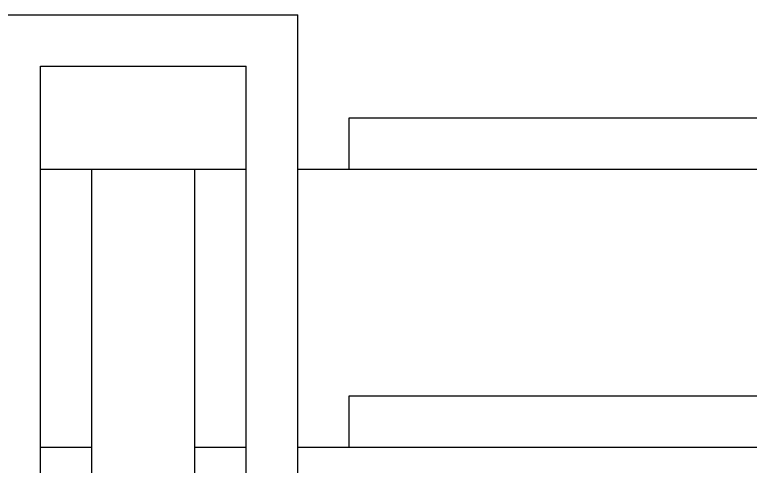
# Model space of a CAD drawing. Extents: x 11477420 to 23072185, y -28506554 to -14238804.
# Drawn here: x 11553923 to 11554638, y -14245223 to -14244784 of the extents above; entities that cross this region are included whole.
import ezdxf

# ---------------------------------------------------------------- set-up
doc = ezdxf.new("R2010")
doc.units = 0
doc.header["$LTSCALE"] = 50
doc.header["$MEASUREMENT"] = 0
doc.layers.get('0').update_dxf_attribs({"linetype": 'CONTINUOUS'})
doc.layers.add('CORE', color=7, linetype='CONTINUOUS')

# ---------------------------------------------------------------- blocks, each defined once
blk = doc.blocks.new('flooor')
at = {"layer": 'CORE'}
for p, q in [((11493256.8, -14174241.8), (11493556.8, -14174241.8)), ((11493556.8, -14176431.8), (11493556.8, -14174241.8)), ((11493306.8, -14176381.8), (11493306.8, -14174291.8)), ((11493306.8, -14174291.8), (11493506.8, -14174291.8)), ((11493506.8, -14176381.8), (11493506.8, -14174291.8)), ((11493306.8, -14174391.8), (11493506.8, -14174391.8)), ((11493356.8, -14176281.8), (11493356.8, -14174391.8)), ((11493456.8, -14176281.8), (11493456.8, -14174391.8)), ((11493556.8, -14174391.8), (11494756.8, -14174391.8)), ((11493306.8, -14174661.8), (11493356.8, -14174661.8)), ((11493456.8, -14174661.8), (11493506.8, -14174661.8)), ((11493556.8, -14174661.8), (11494756.8, -14174661.8))]:
    blk.add_line(p, q, dxfattribs=at)
at = {"layer": 'CORE', "color": 1}
for p, q in [((11493606.8, -14174341.8), (11494706.8, -14174341.8)), ((11493606.8, -14174391.8), (11493606.8, -14174341.8)), ((11493606.8, -14174611.8), (11494706.8, -14174611.8)), ((11493606.8, -14174661.8), (11493606.8, -14174611.8))]:
    blk.add_line(p, q, dxfattribs=at)

msp = doc.modelspace()

# ---------------------------------------------------------------- block references
msp.add_blockref('flooor', (60641.27, -70542.64))

doc.saveas('drawing.dxf')
